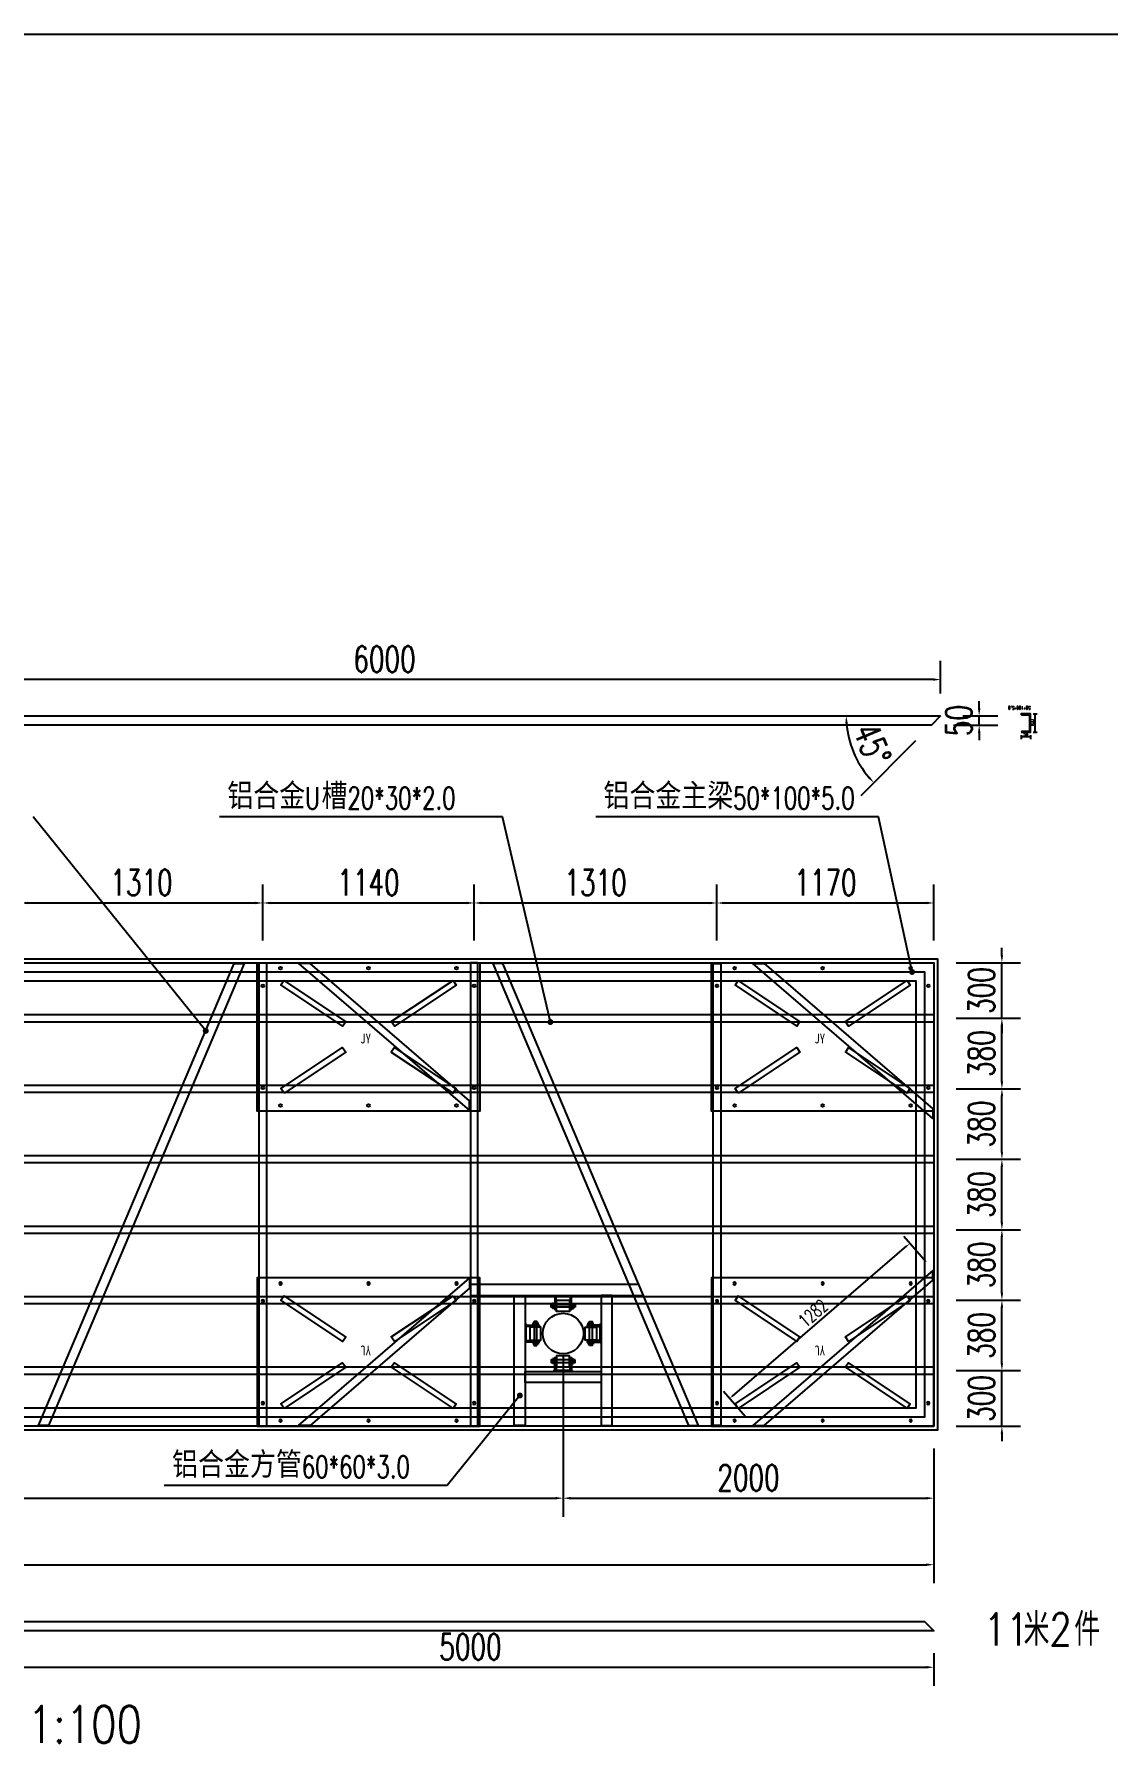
# Model space of a CAD drawing. Header units: millimetres. Extents: x 20612 to 122804, y 29227 to 156976.
# Drawn here: x 89803 to 95595, y 38743 to 47983 of the extents above; entities that cross this region are included whole.
import ezdxf

# ---------------------------------------------------------------- set-up
doc = ezdxf.new("R2010")
doc.units = ezdxf.units.MM
doc.header["$LTSCALE"] = 1000
for name, color, linetype in [('DIM_LEAD', 3, 'Continuous'), ('PUB_TEXT', 7, 'Continuous'), ('W-FLOAT_BOWL浮筒', 253, 'Continuous'), ('W-MOUNTING固定方式', 5, 'Continuous'), ('W-STEEL_FRAME钢架', 3, 'Continuous'), ('W-STEEL_KEEL钢龙骨', 5, 'Continuous')]:
    doc.layers.add(name, color=color, linetype=linetype)
doc.styles.add('_TCH_DIM', font='SIMPLEX.shx', dxfattribs={"bigfont": 'hztxt.shx'})
doc.styles.get("Standard").update_dxf_attribs({"font": 'simplex.shx', "width": 0.8, "bigfont": 'hztxt.shx'})
doc.styles.add('STANDARD_T3', font='simplex.shx', dxfattribs={"width": 0.7, "bigfont": 'hztxt.shx'})
doc.styles.add('黑体', font='simhei_0.ttf', dxfattribs={"width": 0.8})
doc.dimstyles.new('W&&20', dxfattribs={"dimtxt": 70, "dimasz": 20, "dimexe": 50, "dimexo": 60, "dimgap": 20, "dimtad": 1, "dimdec": 0, "dimzin": 0, "dimdsep": 46, "dimtxsty": 'STANDARD_T3', "dimcen": 0.09, "dimclrd": 1, "dimclre": 1, "dimclrt": 7, "dimazin": 2, "dimtfac": 1, "dimtdec": 0, "dimtix": 1, "dimtmove": 2, "dimatfit": 3, "dimfxl": 0, "dimtolj": 1, "dimtzin": 0, "dimarcsym": 0})
doc.dimstyles.new('W&&40', dxfattribs={"dimtxt": 140, "dimasz": 40, "dimexe": 100, "dimexo": 120, "dimgap": 40, "dimtad": 1, "dimdec": 0, "dimzin": 0, "dimdsep": 46, "dimtxsty": 'STANDARD_T3', "dimcen": 0.09, "dimclrd": 1, "dimclre": 1, "dimclrt": 7, "dimazin": 2, "dimtfac": 1, "dimtdec": 0, "dimtix": 1, "dimtmove": 2, "dimatfit": 3, "dimfxl": 0, "dimtolj": 1, "dimtzin": 0, "dimarcsym": 0})
doc.dimstyles.new('W&&5', dxfattribs={"dimtxt": 17.5, "dimasz": 5, "dimexe": 12.5, "dimexo": 15, "dimgap": 5, "dimtad": 1, "dimdec": 0, "dimzin": 0, "dimdsep": 46, "dimtxsty": 'STANDARD_T3', "dimcen": 0.09, "dimclrd": 1, "dimclre": 1, "dimclrt": 7, "dimazin": 2, "dimtfac": 1, "dimtdec": 0, "dimtix": 1, "dimtmove": 2, "dimatfit": 3, "dimfxl": 0, "dimtolj": 1, "dimtzin": 0, "dimarcsym": 0})

# ---------------------------------------------------------------- blocks, each defined once
blk = doc.blocks.new('$matou$00000186')
for points in [[(-600, 400), (600, 400), (600, -400), (-600, -400)], [(-455.8, 303.8), (-472.4, 278.9), (-139.6, 57), (-122.9, 82)], [(455.8, 303.8), (472.4, 278.9), (139.6, 57), (122.9, 82)], [(-455.8, -303.8), (-472.4, -278.9), (-139.6, -57), (-122.9, -82)], [(455.8, -303.8), (472.4, -278.9), (139.6, -57), (122.9, -82)]]:
    blk.add_lwpolyline(points, close=True)
for centre in [(-475, 370), (0, 370), (475, 370), (-570, 275), (570, 275), (-570, -275), (570, -275), (-475, -370), (0, -370), (475, -370)]:
    blk.add_circle(centre, 7)
at = {"layer": 'PUB_TEXT', "style": '黑体', "width": 0.8}
blk.add_text('JY', height=52.57, dxfattribs=at).set_placement((-44.4, -35.3))
blk = doc.blocks.new('*U86')
at = {"layer": 'W-FLOAT_BOWL浮筒'}
blk.add_blockref('$matou$00000186', (0, 850), dxfattribs=at)
at = {"layer": 'W-FLOAT_BOWL浮筒', "yscale": -1}
blk.add_blockref('$matou$00000186', (0, -850), dxfattribs=at)
blk = doc.blocks.new('*U87')
at = {"layer": 'W-STEEL_FRAME钢架', "color": 0, "linetype": 'ByBlock', "lineweight": -2, "transparency": 16777216}
for p in [(7350, 0), (9800, 0)]:
    blk.add_blockref('*U86', p, dxfattribs=at)
blk = doc.blocks.new('*U144')
at = {"layer": 'W-STEEL_KEEL钢龙骨'}
blk.add_lwpolyline([(-5500, 20), (5500, 20), (5500, -20), (-5500, -20)], close=True, dxfattribs=at)
blk = doc.blocks.new('*U145')
at = {"color": 0, "linetype": 'ByBlock', "lineweight": -2, "transparency": 16777216}
for p in [(0, 1900), (0, 1520), (0, 1140), (0, 760), (0, 380), (0, 0)]:
    blk.add_blockref('*U144', p, dxfattribs=at)
blk = doc.blocks.new('*D149')
at = {"color": 1, "lineweight": -2, "transparency": 16777216}
for p, q in [((85656.7, 40856.7), (85656.7, 39988.9)), ((92656.7, 40856.7), (92656.7, 39988.9)), ((85696.7, 40088.9), (92616.7, 40088.9))]:
    blk.add_line(p, q, dxfattribs=at)
at = {"color": 1, "transparency": 16777216}
for points in [[(85696.7, 40095.6), (85696.7, 40082.2), (85656.7, 40088.9)], [(92616.7, 40095.6), (92616.7, 40082.2), (92656.7, 40088.9)]]:
    blk.add_solid(points, dxfattribs=at)
at = {"layer": 'Defpoints', "color": 0, "transparency": 16777216}
for p in [(85656.7, 40976.7), (92656.7, 40976.7), (92656.7, 40088.9)]:
    blk.add_point(p, dxfattribs=at)
at = {"color": 7, "transparency": 16777216, "insert": (89156.7, 40198.9), "char_height": 140, "attachment_point": 5, "style": 'STANDARD_T3'}
blk.add_mtext('\\A1;7000', dxfattribs=at)
blk = doc.blocks.new('*D150')
at = {"color": 1, "lineweight": -2, "transparency": 16777216}
for p, q in [((92656.7, 40856.7), (92656.7, 39988.9)), ((94656.7, 40356.7), (94656.7, 39988.9)), ((92696.7, 40088.9), (94616.7, 40088.9))]:
    blk.add_line(p, q, dxfattribs=at)
at = {"color": 1, "transparency": 16777216}
for points in [[(92696.7, 40095.6), (92696.7, 40082.2), (92656.7, 40088.9)], [(94616.7, 40095.6), (94616.7, 40082.2), (94656.7, 40088.9)]]:
    blk.add_solid(points, dxfattribs=at)
at = {"layer": 'Defpoints', "color": 0, "transparency": 16777216}
for p in [(92656.7, 40976.7), (94656.7, 40476.7), (94656.7, 40088.9)]:
    blk.add_point(p, dxfattribs=at)
at = {"color": 7, "transparency": 16777216, "insert": (93656.7, 40198.9), "char_height": 140, "attachment_point": 5, "style": 'STANDARD_T3'}
blk.add_mtext('\\A1;2000', dxfattribs=at)
blk = doc.blocks.new('*D151')
at = {"color": 1, "lineweight": -2, "transparency": 16777216}
for p, q in [((83656.7, 40356.7), (83656.7, 39630.4)), ((94656.7, 40356.7), (94656.7, 39630.4)), ((83696.7, 39730.4), (94616.7, 39730.4))]:
    blk.add_line(p, q, dxfattribs=at)
at = {"color": 1, "transparency": 16777216}
for points in [[(83696.7, 39737.1), (83696.7, 39723.7), (83656.7, 39730.4)], [(94616.7, 39737.1), (94616.7, 39723.7), (94656.7, 39730.4)]]:
    blk.add_solid(points, dxfattribs=at)
at = {"layer": 'Defpoints', "color": 0, "transparency": 16777216}
for p in [(83656.7, 40476.7), (94656.7, 40476.7), (94656.7, 39730.4)]:
    blk.add_point(p, dxfattribs=at)
at = {"color": 7, "transparency": 16777216, "insert": (89156.7, 39840.4), "char_height": 140, "attachment_point": 5, "style": 'STANDARD_T3'}
blk.add_mtext('\\A1;11000', dxfattribs=at)
blk = doc.blocks.new('*D157')
at = {"color": 1, "lineweight": -2, "transparency": 16777216}
for p, q in [((89726.7, 43096.7), (89726.7, 43398.6)), ((91036.7, 43096.7), (91036.7, 43398.6)), ((89766.7, 43298.6), (90996.7, 43298.6))]:
    blk.add_line(p, q, dxfattribs=at)
at = {"color": 1, "transparency": 16777216}
for points in [[(89766.7, 43305.2), (89766.7, 43291.9), (89726.7, 43298.6)], [(90996.7, 43305.2), (90996.7, 43291.9), (91036.7, 43298.6)]]:
    blk.add_solid(points, dxfattribs=at)
at = {"layer": 'Defpoints', "color": 0, "transparency": 16777216}
for p in [(91036.7, 43298.6), (89726.7, 42976.7), (91036.7, 42976.7)]:
    blk.add_point(p, dxfattribs=at)
at = {"color": 7, "transparency": 16777216, "insert": (90381.7, 43408.6), "char_height": 140, "attachment_point": 5, "style": 'STANDARD_T3'}
blk.add_mtext('\\A1;1310', dxfattribs=at)
blk = doc.blocks.new('*D158')
at = {"color": 1, "lineweight": -2, "transparency": 16777216}
for p, q in [((91036.7, 43096.7), (91036.7, 43398.6)), ((92176.7, 43096.7), (92176.7, 43398.6)), ((91076.7, 43298.6), (92136.7, 43298.6))]:
    blk.add_line(p, q, dxfattribs=at)
at = {"color": 1, "transparency": 16777216}
for points in [[(91076.7, 43305.2), (91076.7, 43291.9), (91036.7, 43298.6)], [(92136.7, 43305.2), (92136.7, 43291.9), (92176.7, 43298.6)]]:
    blk.add_solid(points, dxfattribs=at)
at = {"layer": 'Defpoints', "color": 0, "transparency": 16777216}
for p in [(92176.7, 43298.6), (91036.7, 42976.7), (92176.7, 42976.7)]:
    blk.add_point(p, dxfattribs=at)
at = {"color": 7, "transparency": 16777216, "insert": (91606.7, 43408.6), "char_height": 140, "attachment_point": 5, "style": 'STANDARD_T3'}
blk.add_mtext('\\A1;1140', dxfattribs=at)
blk = doc.blocks.new('*D159')
at = {"color": 1, "lineweight": -2, "transparency": 16777216}
for p, q in [((92176.7, 43096.7), (92176.7, 43398.6)), ((93486.7, 43096.7), (93486.7, 43398.6)), ((92216.7, 43298.6), (93446.7, 43298.6))]:
    blk.add_line(p, q, dxfattribs=at)
at = {"color": 1, "transparency": 16777216}
for points in [[(92216.7, 43305.2), (92216.7, 43291.9), (92176.7, 43298.6)], [(93446.7, 43305.2), (93446.7, 43291.9), (93486.7, 43298.6)]]:
    blk.add_solid(points, dxfattribs=at)
at = {"layer": 'Defpoints', "color": 0, "transparency": 16777216}
for p in [(93486.7, 43298.6), (92176.7, 42976.7), (93486.7, 42976.7)]:
    blk.add_point(p, dxfattribs=at)
at = {"color": 7, "transparency": 16777216, "insert": (92831.7, 43408.6), "char_height": 140, "attachment_point": 5, "style": 'STANDARD_T3'}
blk.add_mtext('\\A1;1310', dxfattribs=at)
blk = doc.blocks.new('*D160')
at = {"color": 1, "lineweight": -2, "transparency": 16777216}
for p, q in [((93486.7, 43096.7), (93486.7, 43398.6)), ((94656.7, 43096.7), (94656.7, 43398.6)), ((93526.7, 43298.6), (94616.7, 43298.6))]:
    blk.add_line(p, q, dxfattribs=at)
at = {"color": 1, "transparency": 16777216}
for points in [[(93526.7, 43305.2), (93526.7, 43291.9), (93486.7, 43298.6)], [(94616.7, 43305.2), (94616.7, 43291.9), (94656.7, 43298.6)]]:
    blk.add_solid(points, dxfattribs=at)
at = {"layer": 'Defpoints', "color": 0, "transparency": 16777216}
for p in [(94656.7, 43298.6), (93486.7, 42976.7), (94656.7, 42976.7)]:
    blk.add_point(p, dxfattribs=at)
at = {"color": 7, "transparency": 16777216, "insert": (94071.7, 43408.6), "char_height": 140, "attachment_point": 5, "style": 'STANDARD_T3'}
blk.add_mtext('\\A1;1170', dxfattribs=at)
blk = doc.blocks.new('*D247')
at = {"color": 1, "lineweight": -2, "transparency": 16777216}
for p, q in [((95023.8, 40816.7), (95023.8, 40856.7)), ((94776.7, 40776.7), (95123.8, 40776.7)), ((95023.8, 40476.7), (95023.8, 40776.7)), ((94776.7, 40476.7), (95123.8, 40476.7)), ((95023.8, 40436.7), (95023.8, 40396.7))]:
    blk.add_line(p, q, dxfattribs=at)
at = {"color": 1, "transparency": 16777216}
for points in [[(95017.2, 40816.7), (95030.5, 40816.7), (95023.8, 40776.7)], [(95017.2, 40436.7), (95030.5, 40436.7), (95023.8, 40476.7)]]:
    blk.add_solid(points, dxfattribs=at)
at = {"layer": 'Defpoints', "color": 0, "transparency": 16777216}
for p in [(94656.7, 40776.7), (95023.8, 40776.7), (94656.7, 40476.7)]:
    blk.add_point(p, dxfattribs=at)
at = {"color": 7, "transparency": 16777216, "insert": (94913.8, 40626.7), "char_height": 140, "attachment_point": 5, "rotation": 90, "style": 'STANDARD_T3'}
blk.add_mtext('\\A1;300', dxfattribs=at)
blk = doc.blocks.new('*D248')
at = {"color": 1, "lineweight": -2, "transparency": 16777216}
for p, q in [((94776.7, 41156.7), (95123.8, 41156.7)), ((95023.8, 40816.7), (95023.8, 41116.7)), ((94776.7, 40776.7), (95123.8, 40776.7))]:
    blk.add_line(p, q, dxfattribs=at)
at = {"color": 1, "transparency": 16777216}
for points in [[(95017.2, 41116.7), (95030.5, 41116.7), (95023.8, 41156.7)], [(95017.2, 40816.7), (95030.5, 40816.7), (95023.8, 40776.7)]]:
    blk.add_solid(points, dxfattribs=at)
at = {"layer": 'Defpoints', "color": 0, "transparency": 16777216}
for p in [(94656.7, 41156.7), (95023.8, 41156.7), (94656.7, 40776.7)]:
    blk.add_point(p, dxfattribs=at)
at = {"color": 7, "transparency": 16777216, "insert": (94913.8, 40966.7), "char_height": 140, "attachment_point": 5, "rotation": 90, "style": 'STANDARD_T3'}
blk.add_mtext('\\A1;380', dxfattribs=at)
blk = doc.blocks.new('*D249')
at = {"color": 1, "lineweight": -2, "transparency": 16777216}
for p, q in [((94776.7, 41536.7), (95123.8, 41536.7)), ((95023.8, 41196.7), (95023.8, 41496.7)), ((94776.7, 41156.7), (95123.8, 41156.7))]:
    blk.add_line(p, q, dxfattribs=at)
at = {"color": 1, "transparency": 16777216}
for points in [[(95017.2, 41496.7), (95030.5, 41496.7), (95023.8, 41536.7)], [(95017.2, 41196.7), (95030.5, 41196.7), (95023.8, 41156.7)]]:
    blk.add_solid(points, dxfattribs=at)
at = {"layer": 'Defpoints', "color": 0, "transparency": 16777216}
for p in [(94656.7, 41536.7), (95023.8, 41536.7), (94656.7, 41156.7)]:
    blk.add_point(p, dxfattribs=at)
at = {"color": 7, "transparency": 16777216, "insert": (94913.8, 41346.7), "char_height": 140, "attachment_point": 5, "rotation": 90, "style": 'STANDARD_T3'}
blk.add_mtext('\\A1;380', dxfattribs=at)
blk = doc.blocks.new('*D250')
at = {"color": 1, "lineweight": -2, "transparency": 16777216}
for p, q in [((94776.7, 41916.7), (95123.8, 41916.7)), ((95023.8, 41576.7), (95023.8, 41876.7)), ((94776.7, 41536.7), (95123.8, 41536.7))]:
    blk.add_line(p, q, dxfattribs=at)
at = {"color": 1, "transparency": 16777216}
for points in [[(95017.2, 41876.7), (95030.5, 41876.7), (95023.8, 41916.7)], [(95017.2, 41576.7), (95030.5, 41576.7), (95023.8, 41536.7)]]:
    blk.add_solid(points, dxfattribs=at)
at = {"layer": 'Defpoints', "color": 0, "transparency": 16777216}
for p in [(94656.7, 41916.7), (95023.8, 41916.7), (94656.7, 41536.7)]:
    blk.add_point(p, dxfattribs=at)
at = {"color": 7, "transparency": 16777216, "insert": (94913.8, 41726.7), "char_height": 140, "attachment_point": 5, "rotation": 90, "style": 'STANDARD_T3'}
blk.add_mtext('\\A1;380', dxfattribs=at)
blk = doc.blocks.new('*D251')
at = {"color": 1, "lineweight": -2, "transparency": 16777216}
for p, q in [((94776.7, 42296.7), (95123.8, 42296.7)), ((95023.8, 41956.7), (95023.8, 42256.7)), ((94776.7, 41916.7), (95123.8, 41916.7))]:
    blk.add_line(p, q, dxfattribs=at)
at = {"color": 1, "transparency": 16777216}
for points in [[(95017.2, 42256.7), (95030.5, 42256.7), (95023.8, 42296.7)], [(95017.2, 41956.7), (95030.5, 41956.7), (95023.8, 41916.7)]]:
    blk.add_solid(points, dxfattribs=at)
at = {"layer": 'Defpoints', "color": 0, "transparency": 16777216}
for p in [(94656.7, 42296.7), (95023.8, 42296.7), (94656.7, 41916.7)]:
    blk.add_point(p, dxfattribs=at)
at = {"color": 7, "transparency": 16777216, "insert": (94913.8, 42106.7), "char_height": 140, "attachment_point": 5, "rotation": 90, "style": 'STANDARD_T3'}
blk.add_mtext('\\A1;380', dxfattribs=at)
blk = doc.blocks.new('*D252')
at = {"color": 1, "lineweight": -2, "transparency": 16777216}
for p, q in [((94776.7, 42676.7), (95123.8, 42676.7)), ((95023.8, 42336.7), (95023.8, 42636.7)), ((94776.7, 42296.7), (95123.8, 42296.7))]:
    blk.add_line(p, q, dxfattribs=at)
at = {"color": 1, "transparency": 16777216}
for points in [[(95017.2, 42636.7), (95030.5, 42636.7), (95023.8, 42676.7)], [(95017.2, 42336.7), (95030.5, 42336.7), (95023.8, 42296.7)]]:
    blk.add_solid(points, dxfattribs=at)
at = {"layer": 'Defpoints', "color": 0, "transparency": 16777216}
for p in [(94656.7, 42676.7), (95023.8, 42676.7), (94656.7, 42296.7)]:
    blk.add_point(p, dxfattribs=at)
at = {"color": 7, "transparency": 16777216, "insert": (94913.8, 42486.7), "char_height": 140, "attachment_point": 5, "rotation": 90, "style": 'STANDARD_T3'}
blk.add_mtext('\\A1;380', dxfattribs=at)
blk = doc.blocks.new('*D253')
at = {"color": 1, "lineweight": -2, "transparency": 16777216}
for p, q in [((94776.7, 42976.7), (95123.8, 42976.7)), ((95023.8, 43016.7), (95023.8, 43056.7)), ((95023.8, 42676.7), (95023.8, 42976.7)), ((94776.7, 42676.7), (95123.8, 42676.7)), ((95023.8, 42636.7), (95023.8, 42596.7))]:
    blk.add_line(p, q, dxfattribs=at)
at = {"color": 1, "transparency": 16777216}
for points in [[(95017.2, 43016.7), (95030.5, 43016.7), (95023.8, 42976.7)], [(95017.2, 42636.7), (95030.5, 42636.7), (95023.8, 42676.7)]]:
    blk.add_solid(points, dxfattribs=at)
at = {"layer": 'Defpoints', "color": 0, "transparency": 16777216}
for p in [(94656.7, 42976.7), (95023.8, 42976.7), (94656.7, 42676.7)]:
    blk.add_point(p, dxfattribs=at)
at = {"color": 7, "transparency": 16777216, "insert": (94913.8, 42826.7), "char_height": 140, "attachment_point": 5, "rotation": 90, "style": 'STANDARD_T3'}
blk.add_mtext('\\A1;300', dxfattribs=at)
blk = doc.blocks.new('*D258')
at = {"color": 1, "lineweight": -2, "transparency": 16777216}
blk.add_line((83791.6, 39508.2), (84087.5, 39804.2), dxfattribs=at)
blk.add_arc((83656.7, 39373.4), 509.2, 4.5021, 40.4979, dxfattribs=at)
at = {"color": 1, "transparency": 16777216}
for points in [[(84039, 39699.5), (84048.8, 39708.6), (84016.8, 39733.4)], [(84171, 39413.6), (84157.7, 39413.1), (84165.9, 39373.4)]]:
    blk.add_solid(points, dxfattribs=at)
at = {"layer": 'Defpoints', "color": 0, "transparency": 16777216}
for p in [(84148.6, 39505.2), (83656.7, 39373.4), (83656.7, 39373.4), (83706.7, 39423.4), (94656.7, 39373.4)]:
    blk.add_point(p, dxfattribs=at)
at = {"color": 7, "transparency": 16777216, "insert": (84228.8, 39610.3), "char_height": 140, "attachment_point": 5, "rotation": 292.5, "style": 'STANDARD_T3'}
blk.add_mtext('\\A1;45°', dxfattribs=at)
blk = doc.blocks.new('*D259')
at = {"color": 1, "lineweight": -2, "transparency": 16777216}
for p, q in [((89656.7, 39253.4), (89656.7, 39077.3)), ((89696.7, 39177.3), (94616.7, 39177.3)), ((94656.7, 39253.4), (94656.7, 39077.3))]:
    blk.add_line(p, q, dxfattribs=at)
at = {"color": 1, "transparency": 16777216}
for points in [[(89696.7, 39184), (89696.7, 39170.6), (89656.7, 39177.3)], [(94616.7, 39184), (94616.7, 39170.6), (94656.7, 39177.3)]]:
    blk.add_solid(points, dxfattribs=at)
at = {"layer": 'Defpoints', "color": 0, "transparency": 16777216}
for p in [(89656.7, 39373.4), (94656.7, 39373.4), (94656.7, 39177.3)]:
    blk.add_point(p, dxfattribs=at)
at = {"color": 7, "transparency": 16777216, "insert": (92156.7, 39287.3), "char_height": 140, "attachment_point": 5, "style": 'STANDARD_T3'}
blk.add_mtext('\\A1;5000', dxfattribs=at)
blk = doc.blocks.new('*D261')
at = {"color": 1, "lineweight": -2, "transparency": 16777216}
for p, q in [((88693.2, 44427.4), (88693.2, 44603.5)), ((94693.2, 44427.4), (94693.2, 44603.5)), ((94653.2, 44503.5), (88733.2, 44503.5))]:
    blk.add_line(p, q, dxfattribs=at)
at = {"color": 1, "transparency": 16777216}
for points in [[(88733.2, 44510.1), (88733.2, 44496.8), (88693.2, 44503.5)], [(94653.2, 44510.1), (94653.2, 44496.8), (94693.2, 44503.5)]]:
    blk.add_solid(points, dxfattribs=at)
at = {"layer": 'Defpoints', "color": 0, "transparency": 16777216}
for p in [(88693.2, 44503.5), (88693.2, 44307.4), (94693.2, 44307.4)]:
    blk.add_point(p, dxfattribs=at)
at = {"color": 7, "transparency": 16777216, "insert": (91693.2, 44613.5), "char_height": 140, "attachment_point": 5, "style": 'STANDARD_T3'}
blk.add_mtext('\\A1;6000', dxfattribs=at)
blk = doc.blocks.new('*D262')
at = {"color": 1, "lineweight": -2, "transparency": 16777216}
for p, q in [((95192.4, 44319), (95213.6, 44319)), ((95201.1, 44314), (95201.1, 44224)), ((95192.4, 44219), (95213.6, 44219))]:
    blk.add_line(p, q, dxfattribs=at)
at = {"color": 1, "transparency": 16777216}
for points in [[(95200.3, 44314), (95201.9, 44314), (95201.1, 44319)], [(95200.3, 44224), (95201.9, 44224), (95201.1, 44219)]]:
    blk.add_solid(points, dxfattribs=at)
at = {"layer": 'Defpoints', "color": 0, "transparency": 16777216}
for p in [(95177.4, 44319), (95177.4, 44219), (95201.1, 44219)]:
    blk.add_point(p, dxfattribs=at)
at = {"color": 7, "transparency": 16777216, "insert": (95187.4, 44269), "char_height": 17.5, "attachment_point": 5, "rotation": 90, "style": 'STANDARD_T3'}
blk.add_mtext('\\A1;100', dxfattribs=at)
blk = doc.blocks.new('*D263')
at = {"color": 1, "lineweight": -2, "transparency": 16777216}
for p, q in [((95127.4, 44204), (95127.4, 44181.4)), ((95172.4, 44193.9), (95132.4, 44193.9)), ((95177.4, 44204), (95177.4, 44181.4))]:
    blk.add_line(p, q, dxfattribs=at)
at = {"color": 1, "transparency": 16777216}
for points in [[(95132.4, 44194.8), (95132.4, 44193.1), (95127.4, 44193.9)], [(95172.4, 44194.8), (95172.4, 44193.1), (95177.4, 44193.9)]]:
    blk.add_solid(points, dxfattribs=at)
at = {"layer": 'Defpoints', "color": 0, "transparency": 16777216}
for p in [(95127.4, 44219), (95127.4, 44193.9), (95177.4, 44219)]:
    blk.add_point(p, dxfattribs=at)
at = {"color": 7, "transparency": 16777216, "insert": (95152.4, 44207.7), "char_height": 17.5, "attachment_point": 5, "style": 'STANDARD_T3'}
blk.add_mtext('\\A1;50', dxfattribs=at)
blk = doc.blocks.new('*D264')
at = {"color": 1, "lineweight": -2, "transparency": 16777216}
blk.add_line((94558.3, 44172.5), (94262.4, 43876.6), dxfattribs=at)
blk.add_arc((94693.2, 44307.4), 509.2, 184.5021, 220.4979, dxfattribs=at)
at = {"color": 1, "transparency": 16777216}
for points in [[(94178.9, 44267.1), (94192.2, 44267.7), (94184, 44307.4)], [(94310.9, 43981.2), (94301.1, 43972.2), (94333.1, 43947.3)]]:
    blk.add_solid(points, dxfattribs=at)
at = {"layer": 'Defpoints', "color": 0, "transparency": 16777216}
for p in [(83693.2, 44307.4), (94693.2, 44307.4), (94693.2, 44307.4), (94201.3, 44175.6), (94643.2, 44257.4)]:
    blk.add_point(p, dxfattribs=at)
at = {"color": 7, "transparency": 16777216, "insert": (94324.4, 44154.6), "char_height": 140, "attachment_point": 5, "rotation": 292.5, "style": 'STANDARD_T3'}
blk.add_mtext('\\A1;45°', dxfattribs=at)
blk = doc.blocks.new('*D260')
at = {"color": 1, "lineweight": -2, "transparency": 16777216}
for p, q in [((94901.2, 44347.4), (94901.2, 44387.4)), ((94813.2, 44307.4), (95001.2, 44307.4)), ((94901.2, 44257.4), (94901.2, 44307.4)), ((94763.2, 44257.4), (95001.2, 44257.4)), ((94901.2, 44217.4), (94901.2, 44177.4))]:
    blk.add_line(p, q, dxfattribs=at)
at = {"color": 1, "transparency": 16777216}
for points in [[(94894.5, 44347.4), (94907.9, 44347.4), (94901.2, 44307.4)], [(94894.5, 44217.4), (94907.9, 44217.4), (94901.2, 44257.4)]]:
    blk.add_solid(points, dxfattribs=at)
at = {"layer": 'Defpoints', "color": 0, "transparency": 16777216}
for p in [(94693.2, 44307.4), (94901.2, 44307.4), (94643.2, 44257.4)]:
    blk.add_point(p, dxfattribs=at)
at = {"color": 7, "transparency": 16777216, "insert": (94791.2, 44282.4), "char_height": 140, "attachment_point": 5, "rotation": 90, "style": 'STANDARD_T3'}
blk.add_mtext('\\A1;50', dxfattribs=at)
blk = doc.blocks.new('*D272')
at = {"color": 1, "lineweight": -2, "transparency": 16777216}
for p, q in [((94612.6, 41363.2), (94494.4, 41500.7)), ((93570.1, 40639.8), (94511.8, 41449.7)), ((93640.6, 40527.2), (93522.4, 40664.7))]:
    blk.add_line(p, q, dxfattribs=at)
at = {"color": 1, "transparency": 16777216}
for points in [[(94509.6, 41452.2), (94514, 41447.2), (94527, 41462.7)], [(93568, 40642.4), (93572.3, 40637.3), (93555, 40626.8)]]:
    blk.add_solid(points, dxfattribs=at)
at = {"layer": 'Defpoints', "color": 0, "transparency": 16777216}
for p in [(94527, 41462.7), (94651.7, 41317.7), (93679.8, 40481.7)]:
    blk.add_point(p, dxfattribs=at)
at = {"color": 7, "transparency": 16777216, "insert": (94005.1, 41086.5), "char_height": 70, "attachment_point": 5, "rotation": 40.69731, "style": 'STANDARD_T3'}
blk.add_mtext('\\A1;1282', dxfattribs=at)

msp = doc.modelspace()

# ---------------------------------------------------------------- linework, layer by layer
for p, q in [((92607.127, 41138.419), (92599.127, 41138.419)), ((92599.127, 41138.419), (92599.127, 41112.117)), ((92607.127, 41132.564), (92599.127, 41132.564)), ((92607.127, 41118.564), (92599.127, 41118.564)), ((92607.127, 41138.419), (92607.127, 41112.117)), ((92705.157, 41138.419), (92713.157, 41138.419)), ((92705.157, 41138.419), (92705.157, 41112.117)), ((92705.157, 41132.564), (92713.157, 41132.564)), ((92705.157, 41118.564), (92713.157, 41118.564)), ((92713.157, 41138.419), (92713.157, 41112.117)), ((92495.026, 41026.317), (92495.026, 41034.317)), ((92495.026, 41034.317), (92521.327, 41034.317)), ((92495.026, 41026.317), (92521.327, 41026.317)), ((92500.881, 41026.317), (92500.881, 41034.317)), ((92514.881, 41026.317), (92514.881, 41034.317)), ((92521.327, 41026.317), (92521.327, 41034.317)), ((92607.127, 41112.117), (92599.127, 41112.117)), ((92705.157, 41112.117), (92713.157, 41112.117)), ((92792.133, 41026.317), (92792.133, 41034.317)), ((92818.434, 41034.317), (92792.133, 41034.317)), ((92818.434, 41026.317), (92792.133, 41026.317)), ((92798.579, 41026.317), (92798.579, 41034.317)), ((92812.579, 41026.317), (92812.579, 41034.317)), ((92818.434, 41026.317), (92818.434, 41034.317)), ((92495.026, 40928.287), (92495.026, 40920.287)), ((92495.026, 40928.287), (92521.327, 40928.287)), ((92495.026, 40920.287), (92521.327, 40920.287)), ((92500.881, 40928.287), (92500.881, 40920.287)), ((92514.881, 40928.287), (92514.881, 40920.287)), ((92521.327, 40928.287), (92521.327, 40920.287)), ((92607.127, 40841.311), (92599.127, 40841.311)), ((92599.127, 40815.01), (92599.127, 40841.311)), ((92607.127, 40815.01), (92607.127, 40841.311)), ((92705.157, 40841.311), (92713.157, 40841.311)), ((92705.157, 40815.01), (92705.157, 40841.311)), ((92713.157, 40815.01), (92713.157, 40841.311)), ((92792.133, 40928.287), (92792.133, 40920.287)), ((92818.434, 40928.287), (92792.133, 40928.287)), ((92818.434, 40920.287), (92792.133, 40920.287)), ((92798.579, 40928.287), (92798.579, 40920.287)), ((92812.579, 40928.287), (92812.579, 40920.287)), ((92818.434, 40928.287), (92818.434, 40920.287)), ((92607.127, 40834.865), (92599.127, 40834.865)), ((92607.127, 40820.865), (92599.127, 40820.865)), ((92607.127, 40815.01), (92599.127, 40815.01)), ((92705.157, 40834.865), (92713.157, 40834.865)), ((92705.157, 40820.865), (92713.157, 40820.865)), ((92705.157, 40815.01), (92713.157, 40815.01))]:
    msp.add_line(p, q)
for points in [[(80354.886, 47983.087), (105016.766, 47983.087), (105016.766, 29226.554), (80354.886, 29226.554)], [(94693.18, 44307.369), (94643.18, 44257.369), (83743.18, 44257.369), (83693.18, 44307.369)], [(92721.73, 41119.214), (92591.73, 41119.214), (92591.73, 41133.214), (92721.73, 41133.214)], [(92706.73, 41176.241), (92606.73, 41176.241), (92606.73, 41181.241), (92706.73, 41181.241)], [(92611.23, 41176.214), (92611.23, 41106.214), (92619.23, 41106.214), (92619.23, 41176.214)], [(92691.73, 41156.214), (92691.73, 41096.214), (92621.73, 41096.214), (92621.73, 41156.214)], [(92694.23, 41176.214), (92694.23, 41106.214), (92702.23, 41106.214), (92702.23, 41176.214)], [(92457.204, 40926.714), (92457.204, 41026.714), (92452.204, 41026.714), (92452.204, 40926.714)], [(92514.23, 40911.714), (92514.23, 41041.714), (92500.23, 41041.714), (92500.23, 40911.714)], [(92799.23, 40911.714), (92799.23, 41041.714), (92813.23, 41041.714), (92813.23, 40911.714)], [(92856.256, 40926.714), (92856.256, 41026.714), (92861.256, 41026.714), (92861.256, 40926.714)], [(92457.23, 41022.214), (92527.23, 41022.214), (92527.23, 41014.214), (92457.23, 41014.214)], [(92457.23, 40939.214), (92527.23, 40939.214), (92527.23, 40931.214), (92457.23, 40931.214)], [(92477.23, 40941.714), (92537.23, 40941.714), (92537.23, 41011.714), (92477.23, 41011.714)], [(92836.23, 40941.714), (92776.23, 40941.714), (92776.23, 41011.714), (92836.23, 41011.714)], [(92856.23, 41022.214), (92786.23, 41022.214), (92786.23, 41014.214), (92856.23, 41014.214)], [(92856.23, 40939.214), (92786.23, 40939.214), (92786.23, 40931.214), (92856.23, 40931.214)], [(92611.23, 40777.214), (92611.23, 40847.214), (92619.23, 40847.214), (92619.23, 40777.214)], [(92691.73, 40797.214), (92691.73, 40857.214), (92621.73, 40857.214), (92621.73, 40797.214)], [(92694.23, 40777.214), (92694.23, 40847.214), (92702.23, 40847.214), (92702.23, 40777.214)], [(92721.73, 40834.214), (92591.73, 40834.214), (92591.73, 40820.214), (92721.73, 40820.214)], [(92706.73, 40777.188), (92606.73, 40777.188), (92606.73, 40772.188), (92706.73, 40772.188)], [(83656.73, 39373.391), (83706.73, 39423.391), (94606.73, 39423.391), (94656.73, 39373.391)]]:
    msp.add_lwpolyline(points, close=True)
msp.add_lwpolyline([(95127.376, 44219.002), (95177.376, 44219.002), (95177.376, 44319.002), (95127.376, 44319.002, 0.522605), (95132.376, 44314.002), (95172.376, 44314.002), (95172.376, 44224.002), (95132.376, 44224.002, 0.36079648)], format="xyb", close=True)
at = {"color": 1}
for points in [[(90936.764, 42971.714), (89881.004, 40481.714), (89826.696, 40481.714), (90882.456, 42971.714)], [(91016.73, 42976.714), (91056.73, 42976.714), (91056.73, 40476.714), (91016.73, 40476.714)], [(91229.758, 42971.714), (92151.73, 42178.768), (92151.73, 42231.527), (91291.102, 42971.714)], [(92196.73, 42976.714), (92156.73, 42976.714), (92156.73, 40476.714), (92196.73, 40476.714)], [(92276.696, 42971.714), (93332.456, 40481.714), (93386.764, 40481.714), (92331.004, 42971.714)], [(93466.73, 42971.714), (93506.73, 42971.714), (93506.73, 40481.714), (93466.73, 40481.714)], [(93741.102, 42971.714), (94651.73, 42188.525), (94651.73, 42135.766), (93679.758, 42971.714)], [(93741.102, 40481.714), (94651.73, 41264.904), (94651.73, 41317.663), (93679.758, 40481.714)], [(91229.758, 40481.714), (92151.73, 41274.66), (92151.73, 41221.901), (91291.102, 40481.714)]]:
    msp.add_lwpolyline(points, close=True, dxfattribs=at)
msp.add_circle((92656.73, 40976.714), 109.5)
for centre, radius, start, end in [((92622.086, 41138.497), 22.959, 180.1958655, 195.0922588), ((92630.266, 41125.541), 31.139, 167.0507374, 192.9492626), ((92622.086, 41112.586), 22.959, 164.9077412, 181.1687845), ((92584.168, 41138.497), 22.959, 344.9077412, 359.8041345), ((92575.988, 41125.541), 31.139, 347.0507374, 12.9492626), ((92584.168, 41112.586), 22.959, 358.8312155, 15.0922588), ((92728.116, 41138.497), 22.959, 180.1958655, 195.0922588), ((92736.296, 41125.541), 31.139, 167.0507374, 192.9492626), ((92728.116, 41112.586), 22.959, 164.9077412, 181.1687845), ((92690.198, 41138.497), 22.959, 344.9077412, 359.8041345), ((92682.018, 41125.541), 31.139, 347.0507374, 12.9492626), ((92690.198, 41112.586), 22.959, 358.8312155, 15.0922588), ((92494.947, 41011.359), 22.959, 74.9077412, 89.8041345), ((92494.947, 41049.276), 22.959, 270.1958655, 285.0922588), ((92507.903, 41003.178), 31.139, 77.0507374, 102.9492626), ((92507.903, 41057.456), 31.139, 257.0507374, 282.9492626), ((92520.859, 41011.359), 22.959, 88.8312155, 105.0922588), ((92520.859, 41049.276), 22.959, 254.9077412, 271.1687845), ((92792.601, 41011.359), 22.959, 74.9077412, 91.1687845), ((92792.601, 41049.276), 22.959, 268.8312155, 285.0922588), ((92805.557, 41003.178), 31.139, 77.0507374, 102.9492626), ((92805.557, 41057.456), 31.139, 257.0507374, 282.9492626), ((92818.513, 41011.359), 22.959, 90.1958655, 105.0922588), ((92818.513, 41049.276), 22.959, 254.9077412, 269.8041345), ((92494.947, 40905.329), 22.959, 74.9077412, 89.8041345), ((92494.947, 40943.246), 22.959, 270.1958655, 285.0922588), ((92507.903, 40897.148), 31.139, 77.0507374, 102.9492626), ((92507.903, 40951.426), 31.139, 257.0507374, 282.9492626), ((92520.859, 40905.329), 22.959, 88.8312155, 105.0922588), ((92520.859, 40943.246), 22.959, 254.9077412, 271.1687845), ((92622.086, 40840.843), 22.959, 178.8312155, 195.0922588), ((92584.168, 40840.843), 22.959, 344.9077412, 1.1687845), ((92728.116, 40840.843), 22.959, 178.8312155, 195.0922588), ((92690.198, 40840.843), 22.959, 344.9077412, 1.1687845), ((92792.601, 40905.329), 22.959, 74.9077412, 91.1687845), ((92792.601, 40943.246), 22.959, 268.8312155, 285.0922588), ((92805.557, 40897.148), 31.139, 77.0507374, 102.9492626), ((92805.557, 40951.426), 31.139, 257.0507374, 282.9492626), ((92818.513, 40905.329), 22.959, 90.1958655, 105.0922588), ((92818.513, 40943.246), 22.959, 254.9077412, 269.8041345), ((92630.266, 40827.887), 31.139, 167.0507374, 192.9492626), ((92622.086, 40814.932), 22.959, 164.9077412, 179.8041345), ((92575.988, 40827.887), 31.139, 347.0507374, 12.9492626), ((92584.168, 40814.932), 22.959, 0.1958655, 15.0922588), ((92736.296, 40827.887), 31.139, 167.0507374, 192.9492626), ((92728.116, 40814.932), 22.959, 164.9077412, 179.8041345), ((92682.018, 40827.887), 31.139, 347.0507374, 12.9492626), ((92690.198, 40814.932), 22.959, 0.1958655, 15.0922588)]:
    msp.add_arc(centre, radius, start, end)
at = {"layer": 'DIM_LEAD'}
for p, q in [((90728.655, 42608.977), (89798.136, 43762.45)), ((92329.011, 43762.45), (90803.011, 43762.45)), ((92587.946, 42656.714), (92329.011, 43762.45)), ((94358.319, 43762.45), (92832.319, 43762.45)), ((94539.457, 42926.714), (94358.319, 43762.45)), ((92423.158, 40642.579), (92030.916, 40156.732)), ((92030.916, 40156.732), (90504.915, 40156.732))]:
    msp.add_line(p, q, dxfattribs=at)
at = {"layer": 'DIM_LEAD', "const_width": 16}
for points in [[(94541.151, 42918.896, 1), (94537.762, 42934.533, 1)], [(90733.678, 42602.75, 1), (90723.632, 42615.203, 1)], [(92589.77, 42648.925, 1), (92586.122, 42664.504, 1)], [(92428.183, 40648.804, 1), (92418.133, 40636.354, 1)]]:
    msp.add_lwpolyline(points, format="xyb", close=True, dxfattribs=at)
at = {"layer": 'W-MOUNTING固定方式'}
msp.add_circle((92656.73, 40976.714), 109.5, dxfattribs=at)
at = {"layer": 'W-STEEL_FRAME钢架', "color": 6}
for points in [[(83636.73, 42996.714), (94676.73, 42996.714), (94676.73, 40456.714), (83636.73, 40456.714)], [(83754.73, 42878.714), (94558.73, 42878.714), (94558.73, 40574.714), (83754.73, 40574.714)]]:
    msp.add_lwpolyline(points, close=True, dxfattribs=at)
at = {"layer": 'W-STEEL_FRAME钢架'}
for points in [[(83656.73, 42976.714), (94656.73, 42976.714), (94656.73, 40476.714), (83656.73, 40476.714)], [(83706.73, 42926.714), (94606.73, 42926.714), (94606.73, 40526.714), (83706.73, 40526.714)]]:
    msp.add_lwpolyline(points, close=True, dxfattribs=at)
at = {"layer": 'W-STEEL_FRAME钢架', "color": 30}
for points in [[(92156.73, 41241.241), (92156.73, 41181.241), (93090.165, 41181.241), (93064.725, 41241.241)], [(92392.204, 41181.241), (92452.204, 41181.241), (92452.204, 40481.714), (92392.204, 40481.714)], [(92921.256, 41181.241), (92861.256, 41181.241), (92861.256, 40481.714), (92921.256, 40481.714)], [(92452.204, 40712.188), (92452.204, 40772.188), (92861.256, 40772.188), (92861.256, 40712.188)]]:
    msp.add_lwpolyline(points, close=True, dxfattribs=at)

# ---------------------------------------------------------------- block references
msp.add_blockref('*U145', (89156.73, 40776.714))
at = {"layer": 'W-STEEL_FRAME钢架'}
msp.add_blockref('*U87', (84256.73, 41726.714), dxfattribs=at)

# ---------------------------------------------------------------- texts
at = {"layer": 'PUB_TEXT', "width": 0.8}
msp.add_text('50*100*5.0', height=17.5, rotation=180, dxfattribs=at).set_placement((95178.894, 44360.299))
at = {"layer": 'PUB_TEXT', "color": 7, "style": '_TCH_DIM'}
for s, p in [('铝合金', (90845.011, 43804.45)), ('槽', (91353.011, 43804.45)), ('铝合金主梁', (92874.319, 43804.45)), ('铝合金方管', (90546.915, 40198.732))]:
    msp.add_text(s, height=140, dxfattribs=at).set_placement(p)
at = {"layer": 'PUB_TEXT', "color": 7, "style": '_TCH_DIM', "width": 0.705882}
for s, p in [('U', (91265.011, 43804.45)), ('20*30*2.0', (91493.011, 43804.45)), ('50*100*5.0', (93574.319, 43804.45)), ('60*60*3.0', (91246.915, 40198.732))]:
    msp.add_text(s, height=119, dxfattribs=at).set_placement(p)
at = {"layer": 'PUB_TEXT', "width": 0.8}
for s, p in [('11', (94927.212, 39293.815)), ('米', (95140.546, 39293.815)), ('2', (95280.546, 39293.815)), ('件', (95413.879, 39293.815))]:
    msp.add_text(s, height=175, dxfattribs=at).set_placement(p)
at = {"layer": 'PUB_TEXT', "color": 7, "width": 0.8}
msp.add_text('1:100', height=200, dxfattribs=at).set_placement((89767.498, 38768.92))

# ---------------------------------------------------------------- dimensions: what is measured, and where the dimension line sits
for base, p1, p2, angle, dimstyle, picture, middle in [((88693.18, 44503.458), (94693.18, 44307.369), (88693.18, 44307.369), 180, 'W&&40', '*D261', (91693.18, 44613.458)), ((94901.216, 44307.369), (94643.18, 44257.369), (94693.18, 44307.369), 270, 'W&&40', '*D260', (94791.216, 44282.369)), ((95201.113, 44219.002), (95177.376, 44319.002), (95177.376, 44219.002), 270, 'W&&5', '*D262', (95187.363, 44269.002)), ((95127.376, 44193.925), (95177.376, 44219.002), (95127.376, 44219.002), 180, 'W&&5', '*D263', (95152.376, 44207.675)), ((95023.846, 42976.714), (94656.73, 42676.714), (94656.73, 42976.714), 90, 'W&&40', '*D253', (94913.846, 42826.714)), ((95023.846, 42676.714), (94656.73, 42296.714), (94656.73, 42676.714), 90, 'W&&40', '*D252', (94913.846, 42486.714)), ((95023.846, 42296.714), (94656.73, 41916.714), (94656.73, 42296.714), 90, 'W&&40', '*D251', (94913.846, 42106.714)), ((95023.846, 41916.714), (94656.73, 41536.714), (94656.73, 41916.714), 90, 'W&&40', '*D250', (94913.846, 41726.714)), ((95023.846, 41536.714), (94656.73, 41156.714), (94656.73, 41536.714), 90, 'W&&40', '*D249', (94913.846, 41346.714)), ((95023.846, 41156.714), (94656.73, 40776.714), (94656.73, 41156.714), 90, 'W&&40', '*D248', (94913.846, 40966.714)), ((95023.846, 40776.714), (94656.73, 40476.714), (94656.73, 40776.714), 90, 'W&&40', '*D247', (94913.846, 40626.714))]:
    dim = msp.add_linear_dim(base=base, p1=p1, p2=p2, angle=angle, dimstyle=dimstyle)
    dim.commit()
    dim.dimension.update_dxf_attribs({"geometry": picture, "text_midpoint": middle})
for base, line1, line2, picture, middle in [((94201.341, 44175.581), ((83693.18, 44307.369), (94693.18, 44307.369)), ((94693.18, 44307.369), (94643.18, 44257.369)), '*D264', (94324.377, 44154.606)), ((84148.57, 39505.179), ((94656.73, 39373.391), (83656.73, 39373.391)), ((83656.73, 39373.391), (83706.73, 39423.391)), '*D258', (84228.787, 39610.344))]:
    dim = msp.add_angular_dim_2l(base=base, line1=line1, line2=line2, dimstyle='W&&40')
    dim.commit()
    dim.dimension.update_dxf_attribs({"geometry": picture, "text_midpoint": middle})
for base, p1, p2, picture, middle in [((91036.73, 43298.563), (89726.73, 42976.714), (91036.73, 42976.714), '*D157', (90381.73, 43408.563)), ((92176.73, 43298.563), (91036.73, 42976.714), (92176.73, 42976.714), '*D158', (91606.73, 43408.563)), ((93486.73, 43298.563), (92176.73, 42976.714), (93486.73, 42976.714), '*D159', (92831.73, 43408.563)), ((94656.73, 43298.563), (93486.73, 42976.714), (94656.73, 42976.714), '*D160', (94071.73, 43408.563)), ((92656.73, 40088.892), (85656.73, 40976.714), (92656.73, 40976.714), '*D149', (89156.73, 40198.892)), ((94656.73, 40088.892), (92656.73, 40976.714), (94656.73, 40476.714), '*D150', (93656.73, 40198.892)), ((94656.73, 39730.394), (83656.73, 40476.714), (94656.73, 40476.714), '*D151', (89156.73, 39840.394)), ((94656.73, 39177.302), (89656.73, 39373.391), (94656.73, 39373.391), '*D259', (92156.73, 39287.302))]:
    dim = msp.add_linear_dim(base=base, p1=p1, p2=p2, dimstyle='W&&40')
    dim.commit()
    dim.dimension.update_dxf_attribs({"geometry": picture, "text_midpoint": middle})
dim = msp.add_aligned_dim(p1=(93679.758, 40481.714), p2=(94651.73, 41317.663), distance=191.355, dimstyle='W&&20')
dim.commit()
dim.dimension.update_dxf_attribs({"geometry": '*D272', "text_midpoint": (94005.105, 41086.467)})

doc.saveas('drawing.dxf')
